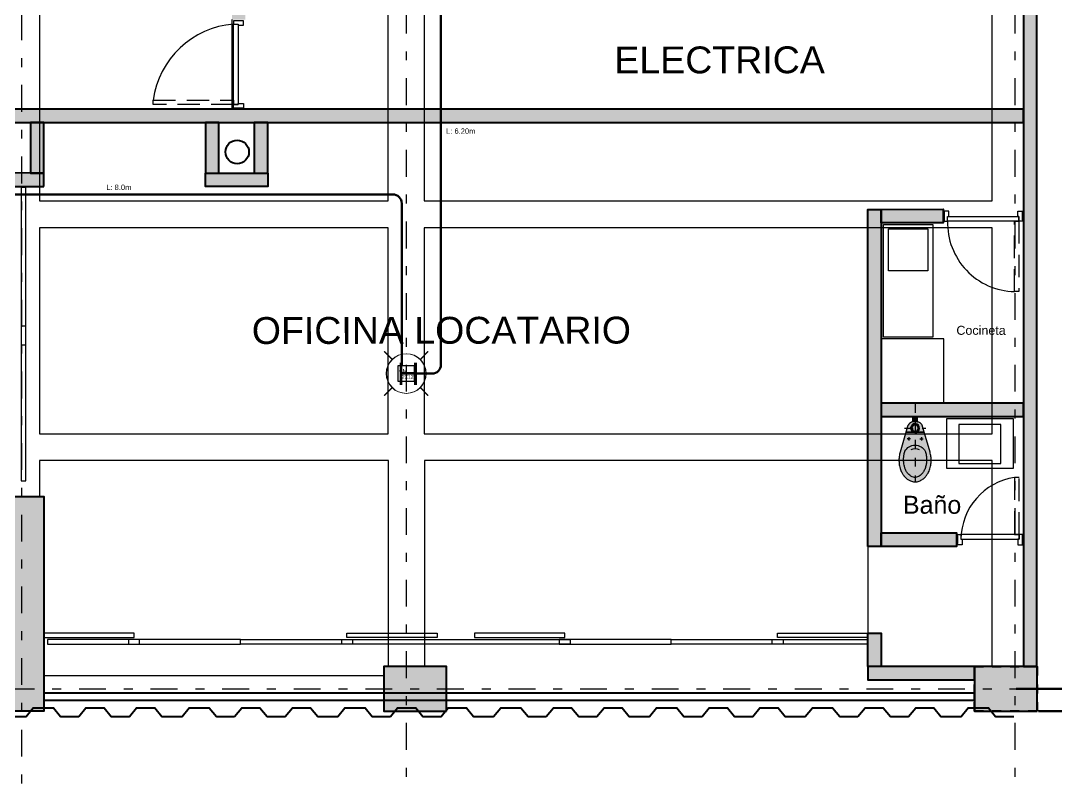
# Model space of a CAD drawing. Header units: millimetres. Extents: x 3781 to 4924, y 1639 to 1721.
# Drawn here: x 4036.06 to 4047.63, y 1649.49 to 1657.96 of the extents above; entities that cross this region are included whole.
import ezdxf

# ---------------------------------------------------------------- set-up
doc = ezdxf.new("R2010")
doc.units = ezdxf.units.MM
for name, pattern in [('CENTER', [0.7, 0.3, -0.2, 0, -0.2]), ('DASHED2', [9.524999999999995, 6.349999999999998, -3.174999999999998]), ('HIDDEN', [0.375, 0.25, -0.125]), ('HIDDEN2', [0.1875, 0.125, -0.0625]), ('LLUVIAS', [10, 4, -2, 4])]:
    doc.linetypes.add(name, pattern=pattern)
doc.layers.get('Defpoints').update_dxf_attribs({"color": 255})
for name, color, linetype in [('1amobla', 2, 'Continuous'), ('_ACHU3', 253, 'Continuous'), ('A-HATCH CONCRETO', 8, 'Continuous'), ('AMOBLAMIENTO', 1, 'Continuous'), ('AS_GL DETECCION_MEZANINE', 7, 'Continuous'), ('AS_GL DETECCION_PISO 2', 7, 'Continuous'), ('E-P. MACIZA1', 2, 'HIDDEN2'), ('EJE-ESTRUCTURA', 1, 'CENTER'), ('F-2', 2, 'Continuous'), ('HACHTCOLUMNA', 250, 'Continuous'), ('JCA_COTAS', 1, 'Continuous'), ('MUEBLE', 1, 'Continuous'), ('PROYECCION', 1, 'DASHED2')]:
    doc.layers.add(name, color=color, linetype=linetype)
for name, color, linetype, lineweight in [('Acabados', 2, 'Continuous', 40), ('Columna', 6, 'Continuous', 40), ('Estructura', 6, 'Continuous', 40), ('Muro', 4, 'Continuous', 40), ('TEXTOS', 7, 'Continuous', 20), ('Vidrio', 2, 'Continuous', 30)]:
    doc.layers.add(name, color=color, linetype=linetype, lineweight=lineweight)
doc.layers.add('DIM-25', color=1, linetype='Continuous', plot=False)
doc.styles.add('ROMANS', font='arial.ttf', dxfattribs={"width": 0.7})
doc.styles.get("Standard").update_dxf_attribs({"font": 'arial.ttf'})
doc.dimstyles.new('1-10', dxfattribs={"dimscale": 10, "dimtxt": 0.0037, "dimasz": 0.001, "dimexe": 0.0018, "dimexo": 0.0018, "dimgap": 0.0005, "dimtad": 1, "dimzin": 4, "dimdsep": 46, "dimtxsty": 'ROMANS', "dimblk": 'ARCHTICK', "dimcen": 0.003, "dimdle": 0.0015, "dimclrd": 1, "dimclre": 1, "dimclrt": 4, "dimadec": 0, "dimazin": 0, "dimtfac": 1, "dimtix": 1, "dimtmove": 2, "dimatfit": 3, "dimldrblk": 'flecha', "dimfxl": 1, "dimtolj": 1, "dimtzin": 4, "dimarcsym": 0})

# ---------------------------------------------------------------- blocks, each defined once
blk = doc.blocks.new('_ArchTick')
at = {"color": 0, "linetype": 'ByBlock', "const_width": 0.15}
blk.add_lwpolyline([(-0.5, -0.5), (0.5, 0.5)], dxfattribs=at)
blk = doc.blocks.new('*D42')
at = {"layer": 'Defpoints', "color": 0, "transparency": 16777216}
for p in [(-49.60360168063104, -6711.698833012442), (-49.35360165399234, -6711.948833094286), (-47.38634574995679, -6711.948833094286)]:
    blk.add_point(p, dxfattribs=at)
at = {"layer": 'JCA_COTAS', "color": 1, "lineweight": -2, "transparency": 16777216}
for p, q in [((-49.58560168063104, -6711.698833012442), (-47.36834574995679, -6711.698833012442)), ((-47.38634574995679, -6711.683833012442), (-47.38634574995679, -6711.963833094286)), ((-49.33560165399234, -6711.948833094286), (-47.36834574995679, -6711.948833094286))]:
    blk.add_line(p, q, dxfattribs=at)
at = {"layer": 'JCA_COTAS', "color": 1, "lineweight": -2, "transparency": 16777216, "xscale": 0.01, "yscale": 0.01, "zscale": 0.01}
for p, rotation in [((-47.38634574995679, -6711.698833012442), 90), ((-47.38634574995679, -6711.948833094286), 270)]:
    blk.add_blockref('_ArchTick', p, dxfattribs=dict(at, rotation=rotation))
at = {"layer": 'JCA_COTAS', "color": 4, "transparency": 16777216, "insert": (-47.68104220288831, -6712.3764355358), "char_height": 0.03700000000000001, "attachment_point": 5, "rotation": 90, "style": 'ROMANS'}
blk.add_mtext('\\A1;.25', dxfattribs=at)
blk = doc.blocks.new('flecha')
at = {"layer": '_ACHU3', "linetype": 'Continuous', "lineweight": 0}
h = blk.add_hatch(color=255, dxfattribs=at)
h.dxf.hatch_style = 1
h.paths.add_polyline_path([(0, 0), (2.440939012883973, 0.4295472710209653), (2.440800316075634, 0.0184022549506153), (3.999699078682168, 0.0299991699157545), (4.000145416610846, -0.0299991699157545), (2.440937037757976, -0.0419800445802139), (2.440935414322666, -0.4295472711578441)])
at = {"layer": '_ACHU3', "linetype": 'Continuous', "lineweight": 0, "flags": 128}
blk.add_lwpolyline([(0, 0), (2.440939012883973, 0.4295472710209653), (2.440800316075634, 0.0184022549506153), (2.440800316075634, 0.0184022549506153), (3.999699078682168, 0.0299991699157545), (4.000145416610846, -0.0299991699157545), (2.440937037757976, -0.0419800445802139), (2.440935414322666, -0.4295472711578441), (0, 0)], dxfattribs=at)
blk = doc.blocks.new('INODORO')
at = {"layer": 'AMOBLAMIENTO'}
h = blk.add_hatch(color=255, dxfattribs=at)
edge = h.paths.add_edge_path()
edge.add_line((0.167138879916763, 0.3874542567732533), (0.0841340761049431, 0.1014604439486232))
edge.add_arc((0.0166338178486854, 0.1199999999093961), 0.0700000000000085, 269.9999996867988, 344.64191253289164, ccw=False)
edge.add_line((0.0166338174658449, 0.0499999999087777), (-0.0166338174676777, 0.0500000000906038))
edge.add_arc((-0.016633817085733, 0.1200000000917498), 0.0699999999999481, 195.3580868407373, 269.99999968683017, ccw=False)
edge.add_line((-0.08413407554513701, 0.1014604448682803), (-0.1671388762304913, 0.3874542586008414))
edge.add_arc((0.1445241762276623, 0.4779091156929099), 0.3245241738887575, 179.9999996868257, 196.1844647994607, ccw=False)
edge.add_arc((0.1445241762258433, 0.4779091156929099), 0.3245241738885062, 162.8823672647612, 179.9999996868052, ccw=False)
edge.add_arc((0.0735606987828419, 0.4997642400489898), 0.2502714864526803, 143.3683697551233, 162.8823672647904, ccw=False)
edge.add_arc((0.0285611388035818, 0.5332224222456718), 0.1941964442831833, 119.1220158624026, 143.3683697551146, ccw=False)
edge.add_arc((2.9203875e-09, 0.5844902877188362), 0.1355097122808655, 89.99999968678691, 119.12201586236091, ccw=False)
edge.add_arc((2.9203875e-09, 0.5844902877179265), 0.1355097122805724, 60.877983511279126, 89.9999996868533, ccw=False)
edge.add_arc((-0.0285611335220324, 0.5332224225594473), 0.1941964442830499, 36.63162961851879, 60.87798351123172, ccw=False)
edge.add_arc((-0.0735606938687283, 0.4997642408529829), 0.2502714864527536, 17.117632108836688, 36.631629618503325, ccw=False)
edge.add_arc((-0.1445241715509269, 0.4779091172708834), 0.3245241738884838, -3.131308972115221e-07, 17.117632108913824, ccw=False)
edge.add_arc((-0.1445241715500174, 0.4779091172695189), 0.3245241738885833, 343.81552050504206, 359.9999996868814, ccw=False)
blk.add_hatch(color=255, dxfattribs=at).paths.add_polyline_path([(0.0249999999987267, 0.0500000000006367), (-0.0250000000005457, 0.0500000000020009), (-0.0250000000014552, 0), (0.0249999999996362, 4.547e-13)])
at = {"layer": 'AMOBLAMIENTO', "extrusion": (-1.5566525472e-06, -4.4737095447e-06, 0.9999999999887814)}
for p, q in [((-0.0512779855508256, 0.2400000002935485, 13.501742092681), (-0.0887220123605062, 0.2400000004986396, 13.50174203439367)), ((-0.0699999990584388, 0.2212779869937549, 13.50174197978049), (-0.069999998852893, 0.2587220138016164, 13.50174214729419)), ((0.0512779876389118, 0.2399999997337545, 13.50174225232502), (0.0887220144476828, 0.2399999995291182, 13.50174231061236)), ((0.0700000009418886, 0.2212779862279603, 13.50174219771184), (0.0700000011456155, 0.2587220130349124, 13.50174236522554)), ((0.1029590844498784, 0.169999999450738, 13.50174201961486), (-0.1029590831250857, 0.1700000005789661, 13.50174169907182)), ((-0.0237486835449659, 0.1640000001457338, 13.50174179553264), (-0.1013111289695416, 0.1640000005691036, 13.50174167479486)), ((0.1013111302281118, 0.1639999994617938, 13.50174199020731), (0.0237486848026833, 0.1639999998856183, 13.50174186946954))]:
    blk.add_line(p, q, dxfattribs=at)
at = {"layer": 'AMOBLAMIENTO', "extrusion": (-1.5566525472e-06, -4.4737095447e-06, 0.9999999999887814), "flags": 128}
for points, elevation in [([(0.1671388799180908, 0.3874542567674592), (0.0841340761063266, 0.1014604439433082, -0.0167011858539135), (0.0827460431519839, 0.0969962248799978, -0.0228064528630514), (0.0803759648998266, 0.0910701072474405, -0.0218209622997338), (0.0776118789034668, 0.0856244843505995, -0.0347514792471935), (0.0722630478320732, 0.0775101332194199, -0.0365712911506086), (0.065478668989913, 0.0698583952563556, -0.0439883392274098), (0.055953944524454, 0.0620868957062605, -0.0521847935260016), (0.0431115439781712, 0.0552008485319434, -0.0824963867723115), (0.0207382643283103, 0.0501204355199821, -0.0146682033006329), (0.016633817465493, 0.049999999907792), (-0.0166338174681699, 0.0500000000892362, -0.083908947042246), (-0.0396378349518565, 0.0538878592796746, -0.0986986279768356), (-0.0632296782828643, 0.0677618366508902, -0.0824963867874234), (-0.0776167863289649, 0.0856331925254456, -0.0521847935286534), (-0.0834107733392284, 0.0990038548847728, -0.0091466910465832), (-0.0841340755424673, 0.1014604448637169), (-0.1671388762315909, 0.3874542585969077, -0.0384382318810308), (-0.1773120912419022, 0.436227508481503, -0.0322098651645196), (-0.179999997662262, 0.4779091174592618, -0.0043562944650778), (-0.1799507307570857, 0.4835636869435682, -0.0347539822823099), (-0.1760397497963983, 0.5284532426546146, -0.0218184611944585), (-0.1704152023055578, 0.5561978587393114, -0.0137793666262375), (-0.1656243812009251, 0.573427761838207, -0.0090242503766358), (-0.1628101955625901, 0.5820115332269507, -0.0228039516042641), (-0.1543373170048916, 0.6031968815550527, -0.0218209623747577), (-0.1444549128022155, 0.6226666811719203, -0.0315147983743547), (-0.1272792173413599, 0.6490932225697252, -0.0032331399943346), (-0.1257677262995335, 0.6510988845571141, -0.0365712911242686), (-0.1069463219407443, 0.6723266531382831, -0.0439883392046276), (-0.0805225559546658, 0.693886688675776, -0.0220501206487333), (-0.0659486565789375, 0.7028695782688371, -0.0301025395815668), (-0.05125606195865599, 0.7099322979612929, -0.0824963867841922), (-0.0079446084483641, 0.7197669127161005, -0.0146663661885284), (3.6587572e-09, 0.719999999991422, -0.0839082790123927), (0.0445320610557226, 0.7124737941473592, -0.0433837691539921), (0.0659486637128932, 0.7028695775453342, -0.0550790149373282), (0.1007063471003309, 0.6781437026464371, -0.0508149280683712), (0.1272792238852709, 0.6490932211777436, -0.0315497034242814), (0.1444720595537028, 0.6226362692529773, -0.0521855455748661), (0.1651875980231962, 0.5748313444857477, -0.0014683863351956), (0.1656243869217695, 0.5734277600260388, -0.0425164554927479), (0.1773120686760742, 0.5195909348136257, -0.0322100287174995), (0.1800000023387562, 0.4779091154888416, -0.0043571310662072), (0.1799507165077342, 0.4722534601760911, -0.0347522301866887), (0.1760399391368104, 0.4273661615002933, -0.0218196117753596), (0.1704151328853481, 0.3996200761491883, -0.0097069137479181), (0.167138857705388, 0.3874541802362085)], 13.50184572046907), ([(2.10209143665e-05, 0.6700604028757108, 0.0146663662201114), (-0.0049980160714407, 0.6699131491592321, 0.0824963867754862), (-0.0323601810299641, 0.6637000962787579, 0.0447953269140428), (-0.0459570889083387, 0.6566657190582808, 0.0073747332536994), (-0.0496328151280998, 0.6542484947989952, 0.0439883391764525), (-0.0699262428530629, 0.6376904075384654, 0.0365712911168267), (-0.0843810639122695, 0.6213875009867291, 0.0188768098917693), (-0.0908717233557279, 0.6121897254497327, 0.015864262478818), (-0.0979042313401942, 0.6005909817039088, 0.0218209623995093), (-0.1063467931616888, 0.5839578847887129, 0.0228039516112901), (-0.11358519381172, 0.5658591904561657, 0.0179099563173766), (-0.1180962050232618, 0.5512265233249379, 0.0048944974453076), (-0.1195818378695009, 0.5454905562712559, 0.0218184611920648), (-0.124827357386251, 0.5196155991474912, 0.0347539822809637), (-0.1284747844892388, 0.477751068541692, 0.0043562944693063), (-0.1285207313875723, 0.4724775501558188, 0.0322098651650438), (-0.126013958070092, 0.4336047886186073, 0.0336196500379373), (-0.1180962058839448, 0.3937285768771058, 0.0103533777945605), (-0.1156160600690441, 0.3852294822167833, 0.0084883444845169), (-0.1133215334037229, 0.3783427035490652)], 13.50174109866126), ([(0.1133635720422624, 0.3783427023080597, 0.0009349440113181), (0.1136277496650072, 0.3790973919334771, 0.0179081190670982), (0.1181382446900456, 0.3937285755838043, 0.0048942608912736), (0.1196238084346395, 0.3994642646617991, 0.0218196117238312), (0.1248695692754063, 0.4253405920407407, 0.0347522301599872), (0.1285168065081305, 0.4672030177138213, 0.0043571310470062), (0.1285627710560046, 0.4724775487488305, 0.032210028726899), (0.1260559723300845, 0.5113505064617754, 0.0336194864654326), (0.1181382455515812, 0.5512265220270888, 0.0103527910675619), (0.1156582502073494, 0.5597251381185752, 0.0521855455776311), (0.0979609155770011, 0.6005650010045886, 0.0158991415559226), (0.0909137645516698, 0.6121897244565649, 0.0665105114334335), (0.0651759842235907, 0.6421578962907079, 0.0403733848146336), (0.0459991305885239, 0.6566657185562396, 0.0580937513201958), (0.0281543067209428, 0.6653056955411218, 0.0839082790044594), (2.10209143665e-05, 0.6700604028757108)], 13.50174109866127)]:
    blk.add_lwpolyline(points, format="xyb", dxfattribs=dict(at, elevation=elevation))
at = {"layer": 'AMOBLAMIENTO', "linetype": 'HIDDEN', "ltscale": 0.25, "extrusion": (-1.5566525472e-06, -4.4737095447e-06, 0.9999999999887814), "elevation": 13.50174109866126}
for points in [[(2.10175234599e-05, -0.1499395971131048), (2.10215969494e-05, 0.7200604028791215)], [(-0.1199789826137919, 0.1200604028850315), (0.1200210176653818, 0.1200604028813935)]]:
    blk.add_lwpolyline(points, dxfattribs=at)
at = {"layer": 'AMOBLAMIENTO', "extrusion": (-1.5566525472e-06, -4.4737095447e-06, 0.9999999999887814), "elevation": 13.50174109866127}
blk.add_lwpolyline([(0.0250210175254287, 0.0500604028859863), (-0.0249789824728811, 0.0500604028855315), (-0.0249789824750483, 6.04028866683e-05), (0.025021017524171, 6.04028866683e-05)], close=True, dxfattribs=at)
at = {"layer": 'AMOBLAMIENTO', "extrusion": (-1.556652547174008e-06, -4.473709544709044e-06, 0.9999999999887812)}
blk.add_ellipse((2.1245228e-09, 0.438210434820121, 13.50174305923893), major_axis=(0.1210894758802731, -0.0421337682255033), ratio=0.9999999999887806, start_param=3.962815268545562, end_param=6.131667520141916, dxfattribs=at)
at = {"layer": 'AMOBLAMIENTO', "extrusion": (-1.556652547168421e-06, -4.473709544710988e-06, 0.9999999999887813)}
blk.add_ellipse((2.1245228e-09, 0.438210434820121, 13.50174305923893), major_axis=(0.08626053019274069, -0.0300148395202315), ratio=0.9999999999887816, start_param=4.528682651413999, end_param=5.565800137270519, dxfattribs=at)
at = {"layer": 'AMOBLAMIENTO', "extrusion": (-1.556652547069511e-06, -4.473709544810609e-06, 0.9999999999887813)}
for centre in [(-0.0699999989565754, 0.2400000003976856, 13.50174206353734), (0.07000000104375201, 0.2399999996282531, 13.50174228146869)]:
    blk.add_ellipse(centre, major_axis=(0.0056667529156613, -0.0019717787378508), ratio=0.9999999999887814, dxfattribs=at)
at = {"layer": 'AMOBLAMIENTO', "extrusion": (-1.556652547155208e-06, -4.473709544715585e-06, 0.9999999999887815)}
blk.add_ellipse((3.881837e-10, 0.120000000015807, 13.50174163565786), major_axis=(0.0472229409644698, -0.0164314894835613), ratio=0.9999999999887814, dxfattribs=at)
at = {"layer": 'AMOBLAMIENTO', "extrusion": (-1.556652547174209e-06, -4.473709544708974e-06, 0.9999999999887813)}
blk.add_ellipse((3.881837e-10, 0.120000000015807, 13.50174163565786), major_axis=(0.0425006468680414, -0.014788340535414), ratio=0.9999999999887812, dxfattribs=at)
at = {"layer": 'AMOBLAMIENTO', "extrusion": (-1.556652547156365e-06, -4.473709544715183e-06, 0.9999999999887816)}
blk.add_ellipse((3.881837e-10, 0.120000000015807, 13.50174163565786), major_axis=(0.0330560586750786, -0.011502042638485), ratio=0.9999999999887814, dxfattribs=at)
blk = doc.blocks.new('AS_Strobe-CEILING')
at = {"color": 0, "linetype": 'Continuous', "lineweight": 15}
for p, q in [((-0.1045183946631046, 0.1045183946630917), (-0.1630253188779474, 0.1630253188779301)), ((0.1045183946631046, 0.1045183946630917), (0.1630253188779474, 0.1630253188779301)), ((-0.1045183946631046, -0.1045183946630917), (-0.1630253188779474, -0.1630253188779301)), ((0.1045183946631046, -0.1045183946630917), (0.1630253188779474, -0.1630253188779301))]:
    blk.add_line(p, q, dxfattribs=at)
blk.add_ellipse((0, 0), major_axis=(0.1478113312500268, 0), ratio=0.999999999999868, dxfattribs=at)
blk = doc.blocks.new('Horne Strobe Cielo')
at = {"layer": 'AS_GL DETECCION_MEZANINE', "color": 1, "linetype": 'Continuous', "xscale": 1.5, "yscale": 1.5, "zscale": 1.5}
blk.add_blockref('AS_Strobe-CEILING', (-679.7416714106871, -2827.999911673712), dxfattribs=at)
at = {"layer": '1amobla', "color": 7, "linetype": 'Continuous', "ltscale": 0.3, "true_color": 0xffffff, "insert": (-679.8433000257829, -2827.87818797721), "char_height": 0.25, "width": 0.07915712532667385, "attachment_point": 1}
blk.add_mtext('H', dxfattribs=at)
blk = doc.blocks.new('Caja metalica de 12')
at = {"layer": '1amobla', "linetype": 'Continuous', "ltscale": 0.3}
blk.add_lwpolyline([(-1069.691067340418, -2855.356517794578), (-1069.511067340418, -2855.356517794578), (-1069.511067340418, -2855.536517794578), (-1069.691067340418, -2855.536517794578), (-1069.691067340418, -2855.356517794578)], dxfattribs=at)
at = {"layer": '1amobla', "color": 7, "linetype": 'Continuous', "ltscale": 0.3, "insert": (-1069.678574188772, -2855.396843407825), "char_height": 0.04, "width": 0.07915712532667385, "attachment_point": 1}
blk.add_mtext('CM 12X12', dxfattribs=at)
blk = doc.blocks.new('estructura etapa 3')
at = {"layer": 'HACHTCOLUMNA'}
h = blk.add_hatch(color=256, dxfattribs=at)
h.paths.add_polyline_path([(-91.65052479424082, -6658.123952498036), (-91.65052483163788, -6657.623952492478), (-92.34962468142191, -6657.623952492692), (-92.34962464402486, -6658.123952498251)])
h.paths.add_polyline_path([(-49.35360165399231, -6658.123953550201), (-49.35360165463851, -6657.623953544642), (-50.05450180622518, -6657.624073242631), (-50.05450180557898, -6658.124073248189)])
h.paths.add_polyline_path([(-56.05269290422109, -6658.123953548908), (-56.05269290486729, -6657.623953543349), (-56.75269290454423, -6657.624054381149), (-56.75269290389804, -6658.124054386707)])
h.paths.add_polyline_path([(-76.44963033445936, -6659.123953527316), (-76.94963033376087, -6659.123953525937), (-76.9496303338118, -6657.623953525355), (-76.44963033520833, -6657.623953526268)])
h.paths.add_polyline_path([(-83.94962466275808, -6659.123953526419), (-84.44962466205959, -6659.123953525041), (-84.44962466211052, -6657.623953524459), (-83.94962466350705, -6657.623953525372)])
h.paths.add_polyline_path([(-60.45199772839385, -6659.123953526823), (-60.95199772769581, -6659.123953525441), (-60.95199772774629, -6657.623953524859), (-60.45199772914327, -6657.623953525776)])
h.paths.add_polyline_path([(-67.94963033684814, -6659.123953523713), (-68.44963033614965, -6659.123953522334), (-68.44963033620058, -6657.623953521752), (-67.94963033759711, -6657.623953522665)])
h.paths.add_polyline_path([(-91.8500747383024, -6668.198768413866), (-91.85097488956569, -6667.598768198336), (-92.3500747393499, -6667.598781503685), (-92.34917458808638, -6668.198781719215)])
h.paths.add_polyline_path([(-49.35360165997224, -6668.198834775361), (-49.35360165969462, -6667.598834775361), (-49.85360166074236, -6667.598833612342), (-49.85360166101998, -6668.198833612343)])
h.paths.add_polyline_path([(-56.15447406834653, -6668.148833038669), (-56.15447406899273, -6667.648833033111), (-56.85356531954483, -6667.649075604333), (-56.85356531889863, -6668.149075609892)])
h.paths.add_polyline_path([(-59.95199772806779, -6667.648834198664), (-59.95199772878357, -6668.148834196337), (-61.45199772983131, -6668.148834197909), (-61.45199772876629, -6667.648834201169)])
h.paths.add_polyline_path([(-75.94963033499096, -6667.648834198664), (-75.94963033570673, -6668.148834196337), (-77.44963033675447, -6668.148834197915), (-77.44963033568945, -6667.648834201173)])
h.paths.add_polyline_path([(-68.9496303369873, -6667.648834196665), (-68.94963033537522, -6668.148834193871), (-67.44963033560805, -6668.148834194158), (-67.44963033675447, -6667.648834196951)])
h.paths.add_polyline_path([(-84.94963033851843, -6667.648834198664), (-84.9496303378022, -6668.148834196337), (-83.44963033675447, -6668.148834197913), (-83.44963033781994, -6667.648834201173)])
h.paths.add_polyline_path([(-91.85007473830262, -6676.198714255436), (-91.85007473830262, -6675.598714255436), (-92.34917458808661, -6675.598833980074), (-92.34917458808661, -6676.198833980075)])
h.paths.add_polyline_path([(-49.35360166367525, -6676.19883419188), (-49.35360166339763, -6675.598834191882), (-49.85360166444536, -6675.598834192097), (-49.85360166472299, -6676.198834192096)])
h.paths.add_polyline_path([(-56.15447406836017, -6676.148834216151), (-56.15447406900614, -6675.648834210593), (-56.75356531955811, -6675.64883419414), (-56.75356531891191, -6676.148834199698)])
h.paths.add_polyline_path([(-59.95199772438798, -6675.648834197268), (-59.95199772475451, -6676.148834194008), (-61.45199772603507, -6676.148834196047), (-61.45199772462081, -6675.648834197444)])
h.paths.add_polyline_path([(-75.94963033131114, -6675.648834197268), (-75.94963033167767, -6676.148834194008), (-77.44963033295824, -6676.14883419605), (-77.44963033154397, -6675.648834197447)])
h.paths.add_polyline_path([(-68.94963033179408, -6675.648834195734), (-68.94963033064766, -6676.148834194337), (-67.44963033076408, -6676.148834193225), (-67.44963033214333, -6675.648834194855)])
h.paths.add_polyline_path([(-84.94963034219415, -6675.648834197267), (-84.94963034182763, -6676.148834194008), (-83.44963034054706, -6676.14883419605), (-83.44963034196132, -6675.648834197447)])
h.paths.add_polyline_path([(-91.84714941676873, -6686.298775267753), (-91.85051282815846, -6685.698774462428), (-92.34961267794267, -6685.698773428964), (-92.34624926655272, -6686.298774234288)])
h.paths.add_polyline_path([(-49.35447406836727, -6686.298714517593), (-49.35360166807266, -6685.698714517594), (-49.85360166912039, -6685.698714501338), (-49.85447406941501, -6686.298714501339)])
h.paths.add_polyline_path([(-56.15447406836745, -6686.248834233877), (-56.15447406901365, -6685.748834228319), (-56.75356531956538, -6685.748834211868), (-56.75356531891919, -6686.248834217427)])
h.paths.add_polyline_path([(-59.95199772341482, -6685.748834215987), (-59.95199772366493, -6686.248834213194), (-61.45199772401418, -6686.248834215234), (-61.45199772283274, -6685.748834216163)])
h.paths.add_polyline_path([(-75.94963033033798, -6685.748834215987), (-75.94963033058809, -6686.248834213194), (-77.44963033093734, -6686.248834215237), (-77.4496303297559, -6685.748834216167)])
h.paths.add_polyline_path([(-68.94963033303281, -6685.748834214453), (-68.94963033130432, -6686.248834212125), (-67.44963033142074, -6686.248834210548), (-67.44963033279998, -6685.748834212411)])
h.paths.add_polyline_path([(-84.94963034316731, -6685.748834215987), (-84.9496303429172, -6686.248834213194), (-83.44963034256796, -6686.248834215237), (-83.44963034374939, -6685.748834216167)])
h.paths.add_polyline_path([(-49.35315161146889, -6694.294436561979), (-49.35360165463851, -6693.698920625079), (-49.8545017768505, -6693.698741702064), (-49.8540517336811, -6694.294257638963)])
h.paths.add_polyline_path([(-56.05360165399372, -6694.248831171114), (-56.05360165463969, -6693.748831165555), (-56.75269290582685, -6693.748781044401), (-56.75269290518088, -6694.24878104996)])
h.paths.add_polyline_path([(-91.65052481364307, -6694.248821470252), (-91.65052481428881, -6693.748821464693), (-92.34962466436525, -6693.748831164716), (-92.34962466371906, -6694.248831170275)])
h.paths.add_polyline_path([(-59.95199772487774, -6693.748833026099), (-59.95199772512831, -6694.248833023305), (-61.45199772547755, -6694.248833025344), (-61.45199772429567, -6693.748833026275)])
h.paths.add_polyline_path([(-75.94963032526482, -6693.748834201318), (-75.94963032586463, -6694.248834199689), (-77.44963032644671, -6694.248834200334), (-77.4496303251484, -6693.748834201268)])
h.paths.add_polyline_path([(-68.94963033087049, -6693.748834198155), (-68.94963032937437, -6694.248834196758), (-67.44963032937437, -6694.248834196578), (-67.44963032993917, -6693.748834197975)])
h.paths.add_polyline_path([(-84.94963034374939, -6693.748831169256), (-84.94963034314958, -6694.248831167626), (-83.4496303425675, -6694.248831168272), (-83.4496303438658, -6693.748831169205)])
h.paths.add_polyline_path([(-49.35776796243806, -6703.973684038515), (-49.35316311038366, -6703.373684038515), (-49.85404024317143, -6703.373987440974), (-49.8586450952256, -6703.973987440974)])
h.paths.add_polyline_path([(-56.05360165399395, -6703.923835747391), (-56.05360165463992, -6703.423835741832), (-56.75273400298954, -6703.424072574053), (-56.75273400234335, -6703.924072579612)])
h.paths.add_polyline_path([(-67.9496303576999, -6704.924075048131), (-67.94963035834837, -6703.424075044247), (-68.44963035939611, -6703.424075040889), (-68.44963035874764, -6704.924075044775)])
h.paths.add_polyline_path([(-91.65052481364307, -6703.92383574791), (-91.65052481428881, -6703.423835742351), (-92.34966752073262, -6703.423835738951), (-92.34966752008665, -6703.92383574451)])
h.paths.add_polyline_path([(-61.84720662715324, -6703.423835743541), (-60.34720663041378, -6703.423835744186), (-60.34720663062888, -6703.923835745234), (-61.84720662736879, -6703.923835744588)])
h.paths.add_polyline_path([(-83.94962464132084, -6704.92407504017), (-83.94962464196658, -6703.424075043429), (-84.44962464301432, -6703.424075043645), (-84.44962464236858, -6704.924075040384)])
h.paths.add_polyline_path([(-76.44963031215582, -6704.924075040624), (-76.44963031280156, -6703.424075043886), (-76.9496303138493, -6703.4240750441), (-76.94963031320356, -6704.924075040841)])
h.paths.add_polyline_path([(-49.35360165399231, -6711.948833174153), (-49.35360165463851, -6711.448833168596), (-50.05360165568629, -6711.44883308894), (-50.0536016550401, -6711.948833094499)])
h.paths.add_polyline_path([(-55.95360165399381, -6711.948833094221), (-55.95360165464001, -6711.448833088664), (-56.65360165568779, -6711.448833088879), (-56.6536016550416, -6711.948833094438)])
h.paths.add_polyline_path([(-91.6496246626715, -6711.948833076518), (-91.6496246633177, -6711.448833070961), (-92.3496246643657, -6711.44883197644), (-92.34962466371951, -6711.948831981999)])
h.paths.add_polyline_path([(-60.951997710299, -6711.948833015158), (-60.95200339290193, -6709.548833076966), (-60.45200339185419, -6709.548833077181), (-60.45199770925126, -6711.948833015374)])
h.paths.add_polyline_path([(-68.44963032069029, -6709.548833077413), (-68.44963031985947, -6711.948833015374), (-67.94963031997611, -6711.948833017021), (-67.94963032092335, -6709.548833076733)])
h.paths.add_polyline_path([(-76.94963031061309, -6709.548833077415), (-76.94963030978226, -6711.948833015374), (-76.44963030989868, -6711.948833017022), (-76.44963031084592, -6709.548833076734)])
h.paths.add_polyline_path([(-83.94962465720198, -6709.548833077073), (-83.94962465803303, -6711.948833013726), (-84.44962465791662, -6711.948833015374), (-84.44962465696915, -6709.548833076393)])
at = {"layer": 'EJE-ESTRUCTURA'}
for p, q in [((-56.40360165451614, -6655.279212803549), (-56.40360168208451, -6714.839146025753)), ((-49.60360165451618, -6655.279212803549), (-49.60360168208456, -6714.839146025753)), ((-60.70200336861387, -6655.354214752224), (-60.70200339473047, -6714.914148188363)), ((-60.7019977284466, -6655.354214753336), (-60.7019977560152, -6714.91414797554)), ((-93.65984248683924, -6711.698833018763), (-46.501522330272, -6711.698833011993))]:
    blk.add_line(p, q, dxfattribs=at)
at = {"layer": 'Estructura'}
for points in [[(-60.951997710299, -6711.948833015158), (-60.95200339290193, -6709.548833076966), (-60.45200339185419, -6709.548833077181), (-60.45199770925126, -6711.948833015374)], [(-55.95360165399381, -6711.948833094221), (-55.95360165464001, -6711.448833088664), (-56.65360165568779, -6711.448833088879), (-56.6536016550416, -6711.948833094438)], [(-49.35360165399231, -6711.948833094282), (-49.35360165463851, -6711.448833088725), (-50.05360165568629, -6711.44883308894), (-50.0536016550401, -6711.948833094499)]]:
    blk.add_lwpolyline(points, close=True, dxfattribs=at)
at = {"layer": 'JCA_COTAS'}
dim = blk.add_linear_dim(base=(-47.38634574995679, -6711.948833094286), p1=(-49.60360168063101, -6711.698833012439), p2=(-49.35360165399231, -6711.948833094282), angle=90, dimstyle='1-10', dxfattribs=at)
dim.commit()
dim.dimension.update_dxf_attribs({"geometry": '*D42', "text_midpoint": (-47.68104220288831, -6712.3764355358), "dimtype": 128})

msp = doc.modelspace()

# ---------------------------------------------------------------- hatches: boundary and pattern name
at = {"layer": 'A-HATCH CONCRETO', "ltscale": 0.03}
h = msp.add_hatch(color=256, dxfattribs=at)
h.dxf.hatch_style = 1
h.paths.add_polyline_path([(4037.42008931111, 1658.77753272226), (4036.425027300748, 1658.777533704669), (4036.425027296106, 1658.627529503216), (4037.420089306469, 1658.627528520692)])
h.paths.add_polyline_path([(4038.420132197205, 1661.477245203875), (4038.420078208198, 1657.977219555552), (4038.5701273101, 1657.977221658191), (4038.570181299071, 1661.477245203875)])
h.paths.add_polyline_path([(4038.420088618654, 1658.777555205634), (4038.420085512195, 1658.777548334564), (4038.420085516835, 1658.627544133112), (4038.420088623295, 1658.627551004065)], flags=17)
h.paths.add_polyline_path([(4034.925027304007, 1658.777556191125), (4030.373414987688, 1658.777533705025), (4030.373414983046, 1658.627529503573), (4034.925027299367, 1658.627551989556)])
h.paths.add_polyline_path([(4033.224131478727, 1658.627543441439), (4033.224143520053, 1658.627545686054), (4033.074100381906, 1658.627545235429), (4033.07408834058, 1658.627542990815)], flags=17)
h.paths.add_polyline_path([(4033.224197131053, 1656.264471121742), (4033.074171891869, 1656.264471121742), (4033.074103184472, 1657.62517250361), (4033.224128423656, 1657.62517250361)])
h.paths.add_polyline_path([(4033.074072613962, 1657.276829099071), (4033.074072613962, 1657.426854338253), (4032.440396156005, 1657.427404630026), (4032.440396156005, 1657.277379390844)])
h.paths.add_polyline_path([(4030.986436341945, 1657.277052257968), (4030.986436341945, 1657.42707749715), (4031.64039615508, 1657.427404630026), (4031.64039615508, 1657.277379390844)])
h.paths.add_polyline_path([(4029.62256989923, 1657.277315757872), (4029.62256989923, 1657.427340997055), (4030.18643634193, 1657.42766812991), (4030.18643634193, 1657.277642890727)])
h.paths.add_polyline_path([(4029.925830489339, 1656.264670985226), (4029.775805250156, 1656.264670985226), (4029.775728481358, 1657.277404614382), (4029.925753720541, 1657.277404614382)])
h.paths.add_polyline_path([(4031.575012741604, 1656.264571051866), (4031.42498750242, 1656.264571051866), (4031.424910735503, 1657.277228074131), (4031.574935974686, 1657.277228074131)])
h.paths.add_polyline_path([(4025.981532384315, 1656.264458457167), (4033.224194993868, 1656.264471118507), (4033.22419499851, 1656.114466917054), (4025.981532388957, 1656.114454255599)])
h.paths.add_polyline_path([(4026.131105808176, 1657.27703881265), (4026.131105808176, 1657.427064051833), (4028.322603570092, 1657.427668129688), (4028.322603570092, 1657.277642890505)])
h.paths.add_polyline_path([(4025.9817136924, 1656.264458588639), (4025.979951512069, 1658.777643928352), (4026.130053750645, 1658.776874514176), (4026.130053750645, 1658.626849274993), (4026.130881704416, 1658.627014678505), (4026.131762794581, 1656.264458588639)])
h.paths.add_polyline_path([(4026.882950579788, 1656.264670985226), (4026.732925340605, 1656.264670985226), (4026.732913633175, 1656.264459901837), (4026.882938872357, 1656.264459901837)])
h.paths.add_polyline_path([(4025.983363449321, 1661.478468368631), (4025.983363449321, 1659.677637639481), (4026.128332429109, 1659.677637639481), (4026.133412551503, 1661.478468368631)])
h.paths.add_polyline_path([(4030.524173204401, 1658.777539501965), (4030.373414985367, 1658.777539697183), (4030.373460637144, 1659.779994613866), (4028.470858740421, 1659.779291578988), (4028.47265267166, 1658.777643928415), (4028.322603569478, 1658.777643928415), (4028.320431688106, 1659.928424759054), (4029.272650123291, 1659.928427681637), (4029.27264795284, 1661.477274775294), (4029.422647952839, 1661.477274775294), (4029.422650123291, 1659.928427600569), (4030.373436871631, 1659.928428622239), (4030.373411471788, 1661.477283775541), (4030.524169690822, 1661.477283580323)])
h.paths.add_polyline_path([(4031.32345210169, 1658.777882207604), (4031.473501203555, 1658.777882207604), (4031.473564276101, 1658.777543473238)])
h.paths.add_polyline_path([(4025.983761711969, 1661.477285665123), (4043.572227457964, 1661.477238303091), (4043.572227457964, 1661.627287404957), (4025.983761711969, 1661.627334766989)])
h.paths.add_polyline_path([(4047.267750061295, 1661.477261760157), (4045.370554398941, 1661.477247122372), (4045.370554398941, 1661.627296224237), (4047.267750061295, 1661.627310862023)])
h.paths.add_polyline_path([(4047.417761464536, 1704.477761951032), (4047.26775663642, 1704.477761951516), (4047.267747565621, 1653.694540320596), (4045.678221385682, 1653.694607970878), (4045.678181979443, 1655.708178907387), (4046.367725303503, 1655.708276832755), (4046.367725303503, 1655.858325934621), (4045.528130207211, 1655.858228010501), (4045.528197301925, 1652.094501581456), (4046.517748624256, 1652.094610423913), (4046.517748624256, 1652.244659525779), (4045.678243620084, 1652.244561761184), (4045.678221385682, 1653.544558869012), (4047.267747880997, 1653.544491331869), (4047.267748406082, 1650.752884855057), (4047.417753234896, 1650.752884853875)])
h.paths.add_polyline_path([(4026.783341999525, 1652.712889149721), (4026.809926437485, 1652.562884610384), (4026.131578940043, 1652.562884610741), (4026.131578977584, 1650.342935070704), (4025.981532382998, 1650.3429350711), (4025.981532345456, 1652.712889149439)])
h.paths.add_polyline_path([(4029.320125729547, 1652.712889149727), (4029.348379646484, 1652.562884612866), (4027.785354215332, 1652.562884611098), (4027.81360813228, 1652.712889148632)])
h.paths.add_polyline_path([(4031.537490917, 1652.712851419914), (4031.565744833937, 1652.562846883053), (4030.322427569169, 1652.562846881284), (4030.350681486116, 1652.712851418819)])
h.paths.add_polyline_path([(4030.874973068757, 1650.342935071101), (4031.025019663198, 1650.342935070701), (4031.025012694564, 1650.368313997473), (4031.025012700423, 1652.562846882293), (4030.875012702961, 1652.562846885954), (4030.874973068757, 1650.368313998074)])
h.paths.add_polyline_path([(4032.57709825402, 1652.712851420552), (4032.550513816061, 1652.562846881214), (4033.174150598766, 1652.562846881572), (4033.174150609885, 1650.342935065753), (4033.324197204471, 1650.342935076049), (4033.324197193353, 1652.712851430169)])
h.paths.add_polyline_path([(4025.981966556876, 1650.19288596872), (4033.324197198912, 1650.19288596872), (4033.324197198912, 1650.342935070901), (4025.981966556876, 1650.342935070902)])
h.paths.add_polyline_path([(4007.362469916996, 1704.478447659745), (4007.362469914733, 1704.628447659745), (4002.537060878431, 1704.627766446456), (4002.537060879299, 1704.477761619039)])
h.paths.add_polyline_path([(4036.832317782881, 1701.32309986705), (4036.682317783441, 1701.323099869313), (4036.682321129523, 1704.477761873217), (4036.83232595694, 1704.477761872349)])
h.paths.add_polyline_path([(4035.970233960456, 1701.47310487649), (4035.820233961015, 1701.473104878753), (4035.820236173111, 1703.077764358242), (4035.970241000529, 1703.077764357375)])
h.paths.add_polyline_path([(4028.322597732932, 1701.323106969226), (4028.322597735195, 1701.473106968667), (4036.682317862796, 1701.473104429164), (4036.682317861928, 1701.323099601746)])
h.paths.add_polyline_path([(4035.820236200008, 1704.12779727964), (4035.820236173941, 1704.277795059693)])
h.paths.add_polyline_path([(4028.472601372707, 1702.469748872111), (4028.322601373266, 1702.469748874374), (4028.322603592723, 1703.07776442073), (4028.472608420141, 1703.077764419862)], flags=0)
h.paths.add_polyline_path([(4028.472601372707, 1702.469748872111), (4028.322601373266, 1702.469748874374), (4028.322603592723, 1703.07776442073), (4028.472608420141, 1703.077764419862)], flags=17)
h.paths.add_polyline_path([(4028.472601372707, 1702.469748872111), (4028.322601373266, 1702.469748874374), (4028.322603592723, 1703.07776442073), (4028.472608420141, 1703.077764419862)], flags=17)
h = msp.add_hatch(color=256, dxfattribs=at)
h.dxf.hatch_style = 1
h.paths.add_polyline_path([(4047.267749238846, 1656.826754109834), (4047.267749238846, 1656.976779349016), (4038.570090110599, 1656.97669439989), (4038.570079124951, 1656.977218423448), (4038.420074923383, 1656.977218428089), (4038.42008589851, 1656.976779353658), (4035.820230535971, 1656.977354159116), (4035.820299243477, 1656.114466916233), (4036.320230537019, 1656.11391662446), (4036.320264279275, 1656.827187753496), (4036.170215177409, 1656.827187753496), (4036.170181435153, 1656.263941863643), (4035.97032448266, 1656.264492155416), (4035.970262109061, 1656.827328919933)])
h = msp.add_hatch(color=256, dxfattribs=at)
h.dxf.hatch_style = 1
h.paths.add_polyline_path([(4038.67008617898, 1656.827180672271), (4038.670052436723, 1656.263934782417), (4038.82010153859, 1656.263934782417), (4038.820135280846, 1656.827180672271)])
h.paths.add_polyline_path([(4038.820101537986, 1656.263941863644), (4038.820101537986, 1656.11391662446), (4038.125011293497, 1656.113870593131), (4038.125049530986, 1656.827180672271), (4038.275098632851, 1656.827180672271), (4038.275064890595, 1656.263934782417)])
h = msp.add_hatch(color=256, dxfattribs=at)
h.dxf.hatch_style = 1
h.paths.add_polyline_path([(4045.528235940139, 1650.75285261736), (4045.528168845427, 1651.125889914515), (4045.678217947293, 1651.125889914515), (4045.678284928867, 1650.752852301985)])
h.paths.add_polyline_path([(4046.718632279794, 1650.752884853897), (4045.528220573693, 1650.752852616944), (4045.528220569051, 1650.602848415491), (4046.718632275154, 1650.602880652328)])

# ---------------------------------------------------------------- linework, layer by layer
at = {"layer": '1amobla', "color": 7, "linetype": 'Continuous', "ltscale": 0.3, "true_color": 0xffffff}
for p, q in [((4038.420078208216, 1657.977220606871), (4038.420028157781, 1656.977222182003)), ((4046.367725303503, 1655.858325934621), (4046.367725303488, 1655.826773298707))]:
    msp.add_line(p, q, dxfattribs=at)
for points in [[(4036.070230538013, 1656.114309795544), (4036.320230537019, 1656.11391662446), (4036.320266242325, 1656.827302036983), (4038.125049530986, 1656.827180672271), (4038.125011293497, 1656.11388507042), (4038.820101537986, 1656.11388507042), (4038.820137238609, 1656.827176917156), (4047.267749336563, 1656.826754109829), (4047.267616029451, 1653.694540326195)], [(4047.267616029451, 1653.694540326195), (4045.678217814178, 1653.69460797103), (4045.678217814178, 1655.708178907349), (4046.367725303503, 1655.708178907349), (4046.367725303503, 1655.858325934621), (4045.528130207211, 1655.858228010501), (4045.528122296548, 1652.094501581614), (4046.517748624256, 1652.094501581614), (4046.517748624256, 1652.094501581614)], [(4040.276981973826, 1654.114463609563), (4040.456981973825, 1654.114463609563), (4040.456981973825, 1653.934463609562), (4040.276981973826, 1653.934463609562), (4040.276981973826, 1654.114463609563)], [(4040.276981973826, 1654.114463609563), (4040.456981973825, 1654.114463609563), (4040.456981973825, 1653.934463609562), (4040.276981973826, 1653.934463609562), (4040.276981973826, 1654.114463609563)], [(4040.276981973826, 1654.114463609602), (4040.456981973825, 1654.114463609602), (4040.456981973825, 1653.934463609602), (4040.276981973826, 1653.934463609602), (4040.276981973826, 1654.114463609602)], [(4045.528235150923, 1651.125889914515), (4045.678217942457, 1651.125916844999), (4045.678284928081, 1650.752856680762), (4047.267748406082, 1650.752885887615), (4047.267748611609, 1652.094501466718)]]:
    msp.add_lwpolyline(points, dxfattribs=at)
at = {"layer": 'Acabados', "ltscale": 0.03}
msp.add_circle((4038.479947939456, 1656.498935890147), 0.1314807356138772, dxfattribs=at)
at = {"layer": 'AMOBLAMIENTO'}
for points in [[(4046.252343842868, 1655.689508982771), (4046.252343730536, 1654.432218812003), (4045.702555984234, 1654.432218822971), (4045.702556097962, 1655.689508993274)], [(4045.758538899049, 1655.639508990329), (4046.196361041781, 1655.639508985716), (4046.196361036457, 1655.172458734166), (4045.758538895704, 1655.172458736682)], [(4046.378221367748, 1654.412218817487), (4045.678221367748, 1654.412218817487), (4045.678221385682, 1653.694607970878), (4046.378221385682, 1653.694607970878)]]:
    msp.add_lwpolyline(points, close=True, dxfattribs=at)
at = {"layer": 'AMOBLAMIENTO', "elevation": 7.165158066868571e-08}
for points in [[(4047.157345538799, 1653.519024322307), (4046.405678837466, 1653.519024209975), (4046.405678848434, 1652.969236463673), (4047.157345549302, 1652.969236577402)], [(4047.012686283212, 1653.0194317587), (4047.012686278599, 1653.457253901433), (4046.545636027048, 1653.457253896108), (4046.545636029565, 1653.019431755355)]]:
    msp.add_lwpolyline(points, close=True, dxfattribs=at)
at = {"layer": 'AS_GL DETECCION_PISO 2', "color": 5, "linetype": 'Continuous', "lineweight": 50}
for points in [[(4040.456981973825, 1654.024463609563), (4040.656981973825, 1654.024463609563, 0.4142135623727623), (4040.756981973826, 1654.124463609563), (4040.756981973826, 1659.524463609563)], [(4040.318632250798, 1654.114463609563), (4040.318632250798, 1655.924463609563, 0.4142135540262596), (4040.218632250798, 1656.024463612413), (4034.212603365204, 1656.024463612413)]]:
    msp.add_lwpolyline(points, format="xyb", dxfattribs=at)
at = {"layer": 'Columna', "linetype": 'HIDDEN', "ltscale": 0.3}
msp.add_lwpolyline([(4046.718632279794, 1650.752885887447), (4047.418632274881, 1650.752885887447), (4047.418632274881, 1650.252885882104), (4046.718632279794, 1650.252885882104)], close=True, dxfattribs=at)
at = {"layer": 'DIM-25'}
for centre, radius, start, end in [((4038.517429412201, 1656.943131312144), 0.9865195178776007, 94.56857191132963, 172.1055107689469), ((4047.184877866583, 1655.705960414013), 0.7667357539234662, 178.4311406375089, 268.6128576925472), ((4047.26987664755, 1652.169724506493), 0.7014457962913517, 98.48812246553933, 179.5462279945368)]:
    msp.add_arc(centre, radius, start, end, dxfattribs=at)
at = {"layer": 'E-P. MACIZA1', "color": 7, "linetype": 'LLUVIAS', "ltscale": 3, "true_color": 0xffffff}
for points in [[(4040.168632289227, 1655.952883248168), (4040.168632278027, 1658.277883227815), (4040.018632295714, 1658.277883227559), (4040.018632295714, 1658.352883248168), (4036.425003423903, 1658.352883248168), (4036.425003423903, 1658.278715190555), (4036.270236225462, 1658.278715190555), (4036.270236225462, 1655.952883248168)], [(4046.918632297928, 1655.952883248168), (4046.918632297928, 1658.228023817656), (4046.918632297928, 1658.352883248168), (4046.918632297928, 1658.352883248168), (4040.718632299535, 1658.352883248168), (4040.718632299535, 1658.277883230553), (4040.568632448642, 1658.277883229806), (4040.568632448591, 1655.952883248168)], [(4040.16863229072, 1655.652883248168), (4038.91653293102, 1655.652883248168), (4036.271709114415, 1655.652883248168), (4036.269989215729, 1653.352883248168), (4038.91653293102, 1653.352883248168), (4040.168632302916, 1653.352883248168)], [(4040.568632448529, 1653.352883248168), (4046.918632297928, 1653.352883248167), (4046.918632297928, 1655.652883248168), (4040.568632448585, 1655.652883248168)], [(4040.118632298164, 1650.652882024443), (4040.118632298164, 1650.752885980054), (4040.171709350522, 1650.752885974272), (4040.170170591433, 1653.052883248168), (4036.270236225462, 1653.052883248168), (4036.270236225462, 1652.652885961013), (4036.320236219622, 1652.652885961013), (4036.320236219622, 1650.652885964168)]]:
    msp.add_lwpolyline(points, close=True, dxfattribs=at)
msp.add_lwpolyline([(4046.918608385144, 1650.753075589481), (4046.918608385144, 1653.052883248168), (4040.571709549453, 1653.052883248168), (4040.571708679378, 1650.752885928016)], dxfattribs=at)
at = {"layer": 'F-2'}
for points in [[(4038.489555238306, 1657.913840323628), (4038.551348001024, 1657.913840322704), (4038.551348002181, 1657.964544548136), (4038.438851011587, 1657.964544548588), (4038.438851012058, 1657.92651637963), (4038.489555237024, 1657.926516380103), (4038.489555238306, 1657.913840323628)], [(4038.489555232889, 1657.040600887379), (4038.551347996653, 1657.040600887386), (4038.551347996893, 1656.989896661488), (4038.438851006648, 1656.989896662405), (4038.438851006992, 1657.027924831363), (4038.489555231609, 1657.02792483137), (4038.489555232889, 1657.040600887379)], [(4038.451527064055, 1656.977220605467), (4038.451527063472, 1656.989896663338), (4038.538671940418, 1656.989896661943), (4038.538671940419, 1656.977220605934)], [(4046.367725303503, 1655.739628421994), (4046.380401360443, 1655.739628421988), (4046.380401360248, 1655.826773298702), (4046.367725303541, 1655.826773298707)], [(4046.43110558496, 1655.777656591389), (4046.431105585918, 1655.839449355503), (4046.380401360021, 1655.83944935506), (4046.380401360437, 1655.726952365979), (4046.418429528929, 1655.726952366078), (4046.418429528951, 1655.777656591278), (4046.43110558496, 1655.777656591389)], [(4047.204345022543, 1655.77765659028), (4047.204345022104, 1655.839449354045), (4047.255049246605, 1655.839449354372), (4047.255049246557, 1655.726952364244), (4047.21702107853, 1655.726952364726), (4047.217021077621, 1655.777656590391), (4047.204345022543, 1655.77765659028)], [(4047.267725303502, 1655.739628421994), (4047.255049247492, 1655.739628420835), (4047.255049247065, 1655.826773297665), (4047.267725302608, 1655.826773298707)], [(4046.517748624256, 1652.213307939027), (4046.530424681196, 1652.213307939032), (4046.530424681001, 1652.126163062318), (4046.517748624294, 1652.126163062313)], [(4046.581128905713, 1652.175279769632), (4046.581128906672, 1652.113487005518), (4046.530424680774, 1652.11348700596), (4046.530424681191, 1652.225983995041), (4046.568452849683, 1652.225983994942), (4046.568452849704, 1652.175279769743), (4046.581128905713, 1652.175279769632)], [(4047.204368343297, 1652.175279768254), (4047.204368342858, 1652.113487004489), (4047.255072567359, 1652.113487004162), (4047.25507256731, 1652.22598399429), (4047.217044399284, 1652.225983993808), (4047.217044398375, 1652.175279768143), (4047.204368343297, 1652.175279768254)], [(4047.267748624256, 1652.213307936541), (4047.255072568246, 1652.213307937699), (4047.255072567819, 1652.126163060869), (4047.267748623362, 1652.126163059827)]]:
    msp.add_lwpolyline(points, dxfattribs=at)
for points in [[(4038.489555231609, 1657.02792483137), (4038.438851006992, 1657.027924831363), (4038.438851005251, 1657.926516380498), (4038.489555230217, 1657.926516380971)], [(4047.217021077621, 1655.777656590391), (4047.21702107853, 1655.726952364726), (4046.418429528929, 1655.72695236402), (4046.418429528951, 1655.777656589219)], [(4047.217044398375, 1652.175279768143), (4047.217044399284, 1652.225983993808), (4046.568452849683, 1652.225983994515), (4046.568452849704, 1652.175279769315)]]:
    msp.add_lwpolyline(points, close=True, dxfattribs=at)
at = {"layer": 'MUEBLE', "color": 1, "linetype": 'HIDDEN'}
for points in [[(4038.438851006752, 1657.078629056096), (4038.438851006992, 1657.027924831363), (4037.540259457507, 1657.027924829622), (4037.540259456918, 1657.078629054821)], [(4047.166316852632, 1655.726952365054), (4047.21702107853, 1655.7269523648), (4047.217021077832, 1654.939449354431), (4047.166316853331, 1654.939449353987)], [(4047.166340173386, 1652.22598399348), (4047.217044399284, 1652.225983993735), (4047.217044398586, 1652.863487004104), (4047.166340174085, 1652.863487004548)]]:
    msp.add_lwpolyline(points, close=True, dxfattribs=at)
at = {"layer": 'Muro'}
for points in [[(4047.417761464536, 1704.477761951032), (4047.26775663642, 1704.477761951516), (4047.267748406082, 1650.752884855057), (4047.417753234896, 1650.752884853875)], [(4047.267749238846, 1656.826754109834), (4047.267749238846, 1656.976779349016), (4035.97026174879, 1656.977344794071), (4035.97026174879, 1656.827319554888)], [(4036.170215177409, 1656.827187753496), (4036.170181435153, 1656.263941863643), (4036.320230537019, 1656.263941863643), (4036.320264279275, 1656.827187753496)], [(4038.125049530986, 1656.827180672271), (4038.125015788729, 1656.263934782417), (4038.275064890595, 1656.263934782417), (4038.275098632851, 1656.827180672271)], [(4038.67008617898, 1656.827180672271), (4038.670052436723, 1656.263934782417), (4038.82010153859, 1656.263934782417), (4038.820135280846, 1656.827180672271)], [(4036.320230537019, 1656.11391662446), (4036.320230537019, 1656.263941863643), (4035.97032448266, 1656.264492155416), (4035.97032448266, 1656.114466916233)], [(4038.820101537986, 1656.263941863644), (4038.820101537986, 1656.11391662446), (4038.125011293497, 1656.11388507042), (4038.125011293497, 1656.263910309603)], [(4045.528197301925, 1652.094501581456), (4045.528130207211, 1655.858228010501), (4045.678179309078, 1655.858228010501), (4045.678246290653, 1652.09450126608)], [(4045.678180391995, 1655.858228008989), (4046.367725303503, 1655.858325934621), (4046.367725303503, 1655.708276832755), (4045.678180391995, 1655.708178907124)], [(4047.267747565621, 1653.694540320596), (4045.678221385682, 1653.694607970878), (4045.678221385682, 1653.544558869012), (4047.267747880997, 1653.544491331869)], [(4045.678210695915, 1652.244561756253), (4046.517748624256, 1652.244659525779), (4046.517748624256, 1652.094610423913), (4045.678210695915, 1652.094512654387)], [(4045.528235940139, 1650.75285261736), (4045.528168845427, 1651.125889914515), (4045.678217947293, 1651.125889914515), (4045.678284928867, 1650.752852301985)], [(4046.718632279794, 1650.752884853897), (4045.528220573693, 1650.752852616944), (4045.528220569051, 1650.602848415491), (4046.718632275154, 1650.602880652328)]]:
    msp.add_lwpolyline(points, close=True, dxfattribs=at)
at = {"layer": 'Muro', "color": 3}
msp.add_lwpolyline([(4036.320236219547, 1650.376198833964), (4046.718632273622, 1650.376374370173), (4046.718632273622, 1650.456374370173), (4036.320236219547, 1650.456198833964)], close=True, dxfattribs=at)
for points in [[(4034.96760798572, 1650.19288596872), (4035.04760798572, 1650.29205360907), (4035.250319636028, 1650.29205360907), (4035.330319636028, 1650.19288596872), (4035.533031286336, 1650.19288596872), (4035.613031286336, 1650.29205360907), (4035.815742936644, 1650.292053606043), (4035.895742936644, 1650.192885965694), (4036.12111432712, 1650.192885967207), (4036.20111432712, 1650.292053607556), (4036.426485717596, 1650.292053606043), (4036.506485717596, 1650.192885965694), (4036.709197367904, 1650.19288596872)], [(4036.709197367904, 1650.19288596872), (4036.789197367904, 1650.29205360907), (4036.991909018212, 1650.29205360907), (4037.071909018212, 1650.19288596872), (4037.274620668521, 1650.19288596872), (4037.354620668521, 1650.29205360907), (4037.557332318829, 1650.292053606043), (4037.637332318829, 1650.192885965694), (4037.862703709305, 1650.192885967207), (4037.942703709305, 1650.292053607556), (4038.168075099781, 1650.292053606043), (4038.248075099781, 1650.192885965694), (4038.450786750089, 1650.19288596872)], [(4038.450786750089, 1650.19288596872), (4038.530786750089, 1650.29205360907), (4038.733498400397, 1650.29205360907), (4038.813498400397, 1650.19288596872), (4039.016210050705, 1650.19288596872), (4039.096210050704, 1650.29205360907), (4039.298921701013, 1650.292053606043), (4039.378921701013, 1650.192885965694), (4039.604293091489, 1650.192885967207), (4039.684293091489, 1650.292053607556), (4039.909664481965, 1650.292053606043), (4039.989664481965, 1650.192885965694), (4040.192376132273, 1650.19288596872)], [(4040.192376132273, 1650.19288596872), (4040.272376132273, 1650.29205360907), (4040.475087782581, 1650.29205360907), (4040.555087782581, 1650.19288596872), (4040.75779943289, 1650.19288596872), (4040.83779943289, 1650.29205360907), (4041.040511083198, 1650.292053606043), (4041.120511083197, 1650.192885965694), (4041.345882473674, 1650.192885967207), (4041.425882473674, 1650.292053607556), (4041.65125386415, 1650.292053606043), (4041.731253864149, 1650.192885965694), (4041.933965514458, 1650.19288596872)], [(4041.933965514458, 1650.19288596872), (4042.013965514458, 1650.29205360907), (4042.216677164766, 1650.29205360907), (4042.296677164766, 1650.19288596872), (4042.499388815073, 1650.19288596872), (4042.579388815073, 1650.29205360907), (4042.782100465382, 1650.292053606043), (4042.862100465382, 1650.192885965694), (4043.087471855858, 1650.192885967207), (4043.167471855857, 1650.292053607556), (4043.392843246334, 1650.292053606043), (4043.472843246334, 1650.192885965694), (4043.675554896642, 1650.19288596872)], [(4043.675554896642, 1650.19288596872), (4043.755554896642, 1650.29205360907), (4043.95826654695, 1650.29205360907), (4044.03826654695, 1650.19288596872), (4044.240978197259, 1650.19288596872), (4044.320978197259, 1650.29205360907), (4044.523689847566, 1650.292053606043), (4044.603689847566, 1650.192885965694), (4044.829061238043, 1650.192885967207), (4044.909061238043, 1650.292053607556), (4045.134432628518, 1650.292053606043), (4045.214432628518, 1650.192885965694), (4045.417144278827, 1650.19288596872)], [(4045.417144278827, 1650.19288596872), (4045.497144278827, 1650.29205360907), (4045.699855929135, 1650.29205360907), (4045.779855929135, 1650.19288596872), (4045.982567579442, 1650.19288596872), (4046.062567579442, 1650.29205360907), (4046.265279229751, 1650.292053606043), (4046.345279229751, 1650.192885965694), (4046.570650620226, 1650.192885967207), (4046.650650620226, 1650.292053607556), (4046.876022010703, 1650.292053606043), (4046.956022010703, 1650.192885965694), (4047.158733661011, 1650.19288596872)]]:
    msp.add_lwpolyline(points, dxfattribs=at)
at = {"layer": 'PROYECCION'}
msp.add_line((4045.528197301931, 1652.094501200496), (4045.528197301931, 1651.125889691245), dxfattribs=at)
at = {"layer": 'PROYECCION', "ltscale": 3}
for points in [[(4036.066606182033, 1654.343705628847), (4036.116606183244, 1654.343705629569), (4036.116616162425, 1656.103106351851), (4036.066616163542, 1656.10310635206)], [(4037.266322652477, 1651.053842369914), (4037.266322653199, 1651.003842368703), (4038.517907612082, 1651.003832389522), (4038.517907612291, 1651.053832388405)], [(4039.769492571686, 1651.053842369914), (4039.769492570964, 1651.003842368703), (4038.517907612082, 1651.003832389522), (4038.517907611872, 1651.053832388405)], [(4042.078959018833, 1651.053842412057), (4042.078959019555, 1651.003842410846), (4043.330543978439, 1651.003832431666), (4043.330543978648, 1651.053832430548)], [(4044.582128938042, 1651.053842412057), (4044.58212893732, 1651.003842410846), (4043.330543978439, 1651.003832431666), (4043.330543978229, 1651.053832430548)]]:
    msp.add_lwpolyline(points, close=True, dxfattribs=at)
at = {"layer": 'Vidrio'}
for points in [[(4036.066606212431, 1652.826824266782), (4036.116606213642, 1652.826824267504), (4036.1166063915, 1654.554359245524), (4036.066606392618, 1654.554359245733)], [(4036.320235479104, 1651.125889872377), (4036.320235479826, 1651.075889871167), (4037.329463936438, 1651.075890178958), (4037.329463936647, 1651.12589017784)], [(4040.715579745059, 1651.125889872377), (4040.715579744337, 1651.075889871167), (4039.706351287725, 1651.075890178958), (4039.706351287516, 1651.12589017784)], [(4041.132871845461, 1651.12588991452), (4041.132871846183, 1651.07588991331), (4042.142100302794, 1651.075890221101), (4042.142100303003, 1651.125890219983)], [(4045.528216111416, 1651.12588991452), (4045.528216110694, 1651.07588991331), (4044.518987654081, 1651.075890221101), (4044.518987653872, 1651.125890219983)], [(4036.360577615939, 1651.053842369914), (4036.360577616661, 1651.003842368703), (4037.388346899907, 1651.003842190845), (4037.388346900116, 1651.053842189727)], [(4042.200983266985, 1651.053842412057), (4042.200983266263, 1651.003842410846), (4039.647468324256, 1651.003842190845), (4039.647468324047, 1651.053842189727)], [(4045.528216111054, 1651.053842092266), (4045.528216110332, 1651.003842091055), (4044.460104690612, 1651.003842232988), (4044.460104690403, 1651.05384223187)]]:
    msp.add_lwpolyline(points, close=True, dxfattribs=at)

# ---------------------------------------------------------------- block references
at = {"layer": '1amobla', "color": 7, "linetype": 'Continuous', "true_color": 0xffffff}
for name, p in [('Horne Strobe Cielo', (4720.108653384512, 4482.024375283274)), ('Caja metalica de 12', (5109.968049314244, 4509.47098140418))]:
    msp.add_blockref(name, p, dxfattribs=at)
at = {"layer": 'AMOBLAMIENTO', "extrusion": (0, 0, -1), "zscale": -1, "rotation": 180.0000158577508}
msp.add_blockref('INODORO', (-4046.055678841118, 1653.535040354978, 13.50174109881273), dxfattribs=at)
at = {"layer": 'AS_GL DETECCION_MEZANINE', "color": 1, "linetype": 'Continuous', "xscale": 1.5, "yscale": 1.5, "zscale": 1.5}
msp.add_blockref('AS_Strobe-CEILING', (4040.370282527771, 1654.024463609563), dxfattribs=at)
at = {"layer": 'AS_GL DETECCION_PISO 2', "color": 5, "linetype": 'Continuous', "lineweight": 50}
msp.add_blockref('estructura etapa 3', (4096.772233928874, 8362.201718976386), dxfattribs=at)

# ---------------------------------------------------------------- texts
at = {"layer": '1amobla', "color": 7, "linetype": 'Continuous', "ltscale": 0.3, "true_color": 0xffffff, "insert": (4040.289475125471, 1654.074137996316), "char_height": 0.04, "width": 0.07915712532667385, "attachment_point": 1}
msp.add_mtext('CM 12X12', dxfattribs=at)
at = {"layer": 'TEXTOS'}
for s, height, rotation, p in [('ELECTRICA', 0.3, 0.06685865455634107, (4042.695175462648, 1657.375752994119)), ('L: 6.20m', 0.06, 359.9331414428377, (4040.815092373231, 1656.701867328189)), ('L: 8.0m', 0.06, 359.9331414428377, (4037.016657152229, 1656.074300452891)), ('OFICINA LOCATARIO', 0.3, 0.06685865455634107, (4038.643024239881, 1654.354806932835)), ('Cocineta', 0.1, 359.9331414428377, (4046.517392207864, 1654.457328186485)), ('Baño', 0.2, 359.9331414428377, (4045.919226978483, 1652.459478564998))]:
    msp.add_text(s, height=height, rotation=rotation, dxfattribs=at).set_placement(p)

doc.saveas('drawing.dxf')
